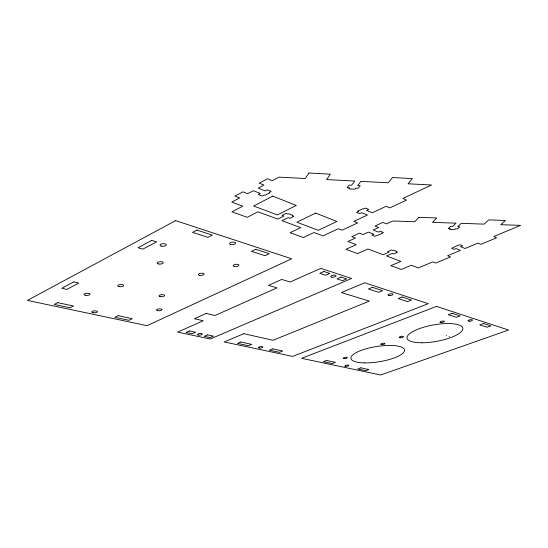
<?xml version="1.0" encoding="UTF-8"?>
<svg xmlns="http://www.w3.org/2000/svg" width="548" height="548" viewBox="0 0 548 548"><rect width="100%" height="100%" fill="white"/><g stroke="black" fill="none" stroke-linecap="round" stroke-linejoin="round"><path stroke-width="0.82" d="M446.202 335.657L446.593 335.766M449.024 336.534L449.408 336.65M308.88 173.01L305.291 178.497L278.98 177.141L272.267 180.689L267.547 178.744L259.238 183.169L263.972 185.08L258.224 188.122L265.246 190.916L267.287 189.848L271.137 191.382L269.095 192.444L269.863 192.752L264.999 195.287L264.232 194.985L262.218 196.033L258.355 194.526L260.375 193.465L253.34 190.704L247.682 193.697L242.922 191.855L234.914 196.116L239.695 197.924L231.804 202.096L242.785 206.164L231.934 211.816L247.216 217.309L258.005 211.802L277.74 219.104L283.933 216.022L282.151 215.35L286.056 213.405L287.837 214.083L288.618 213.693L292.858 215.309L292.077 215.7L293.838 216.371L289.94 218.289L288.186 217.625L282.001 220.686L300.667 227.598L290.07 232.708L303.434 237.51L313.963 232.516L323.019 235.873L338.274 228.721L342.062 230.187L357.632 222.926L353.878 221.406L367.427 215.056L361.769 212.686L359.755 213.638L356.57 212.309L358.591 211.35L357.954 211.083L362.824 208.767L363.461 209.041L365.502 208.076L368.667 209.432L366.633 210.391L372.27 212.788L386.176 206.267L389.854 207.898L406.534 200.123L402.896 198.438L431.55 185.005L408.034 183.792L412.459 178.6L392.505 177.525L388.231 182.772L360.892 181.361L357.707 185.553L360.248 185.676L358.276 188.259L355.741 188.135L354.96 189.163L348.877 188.868L349.651 187.841L347.103 187.717L349.028 185.121L351.59 185.245L354.734 181.046L326.594 179.593L330.362 174.168L308.88 173.01M418.843 217.33L414.74 221.741L392.861 220.988L386.491 223.892L382.922 222.399L375.017 226.029L378.6 227.495L373.133 229.989L378.463 232.133L380.401 231.256L383.326 232.441L381.387 233.318L381.97 233.551L374.839 236.27L371.893 235.106L373.818 234.236L368.475 232.112L363.084 234.571L359.467 233.153L351.816 236.661L355.453 238.051L347.898 241.497L356.289 244.641L345.904 249.326L357.645 253.594L367.955 249.018L383.155 254.71L389.053 252.142L387.683 251.614L391.395 249.998L392.772 250.525L393.512 250.203L396.786 251.464L396.046 251.785L397.396 252.313L393.697 253.916L392.334 253.395L386.45 255.95L400.917 261.375L390.82 265.67L401.246 269.465L411.267 265.253L418.343 267.904L432.831 261.882L435.783 263.04L450.525 256.93L447.606 255.738L460.402 250.415L456.018 248.552L454.114 249.347L451.655 248.306L457.662 245.36L460.073 244.764L462.526 245.826L460.608 246.627L464.971 248.511L478.068 243.065L480.918 244.34L496.584 237.853L493.775 236.531L520.6 225.372L500.769 224.694L505.448 220.488L488.686 219.878L484.11 224.125L461.176 223.337L457.69 226.721L459.82 226.79L457.662 228.879L455.539 228.817L454.682 229.646L449.572 229.489L450.422 228.653L448.285 228.585L450.415 226.482L452.559 226.55L456.018 223.159L432.495 222.351L436.729 217.981L418.843 217.33M175.613 220.632L27.4 300.407L147.042 325.67L291.68 258.772L175.613 220.632M73.809 281.891L61.808 288.282L66.746 289.413L78.741 283.069L73.809 281.891M151.707 240.414L137.973 247.73L142.87 249.141L156.591 241.887L151.707 240.414M57.711 302.64L54.286 304.421L70.096 307.784L73.514 306.037L57.711 302.64M196.876 230.091L192.533 232.359L208.007 237.339L212.329 235.133L196.876 230.091M272.753 196.129L253.628 206.014L277.356 214.912L296.297 205.431L272.753 196.129M315.641 213.076L296.879 222.235L318.326 230.283L336.897 221.474L315.641 213.076M118.224 315.655L114.827 317.299L128.896 320.292L132.294 318.683L118.224 315.655M255.738 249.278L251.477 251.333L265.061 255.711L269.301 253.703L255.738 249.278M206.219 313.429L194.471 318.724L203.24 320.738L177.655 332.129L210.226 339.007L351.583 278.459L320.82 268.356L290.214 281.987L281.713 279.439L268.499 285.385L277.048 287.851L214.96 315.511L206.219 313.429M189.45 330.971L186.087 332.458L192.211 333.759L195.561 332.287L189.45 330.971M323.937 271.513L319.799 273.336L325.615 275.212L329.738 273.404L323.937 271.513M207.562 334.869L204.219 336.314L210.103 337.568L213.439 336.136L207.562 334.869M341.096 277.103L336.999 278.877L342.569 280.672L346.651 278.918L341.096 277.103M243.812 333.691L224.187 341.959L292.611 356.406L428.283 303.674L364.694 282.768L341.431 292.57L369.338 301.119L273.068 340.281L243.812 333.691M240.839 342.027L237.537 343.397L248.402 345.713L251.696 344.363L240.839 342.027M372.435 287.323L368.414 288.995L378.613 292.276L382.607 290.639L372.435 287.323M272.623 348.864L269.363 350.172L279.466 352.323L282.713 351.035L272.623 348.864M402.143 297.002L398.197 298.585L407.609 301.612L411.527 300.064L402.143 297.002M436.544 306.387L301.585 358.303L380.627 374.99L508.523 330.04L436.544 306.387M326.574 360.468L323.389 361.659L332.259 363.55L335.424 362.372L326.574 360.468M452.059 313.278L448.264 314.703L456.422 317.333L460.197 315.929L452.059 313.278M360.844 367.838L357.721 368.968L365.852 370.695L368.955 369.578L360.844 367.838M483.452 323.512L479.76 324.848L487.179 327.238L490.844 325.923L483.452 323.512M343.911 358.591A2.103 0.603 -8.5 0 0 347.274 357.762A2.103 0.603 -8.5 0 0 344.48 357.481A2.103 0.603 -8.5 0 0 343.911 358.591M421.987 342.774A28.311 8.357 -10.1 0 0 462.82 328.286A28.311 8.357 -10.1 0 0 419.98 328.43A28.311 8.357 -10.1 0 0 421.987 342.774M364.386 362.886A27.16 7.734 -9 0 0 404.582 350.22A27.16 7.734 -9 0 0 364.228 349.364A27.16 7.734 -9 0 0 364.386 362.886M400.088 337.739A2.185 0.651 -9.5 0 0 403.513 336.76A2.185 0.651 -9.5 0 0 400.513 336.541A2.185 0.651 -9.5 0 0 400.088 337.739M381.518 344.617A2.158 0.637 -9.1 0 0 384.943 343.706A2.158 0.637 -9.1 0 0 382.045 343.445A2.158 0.637 -9.1 0 0 381.518 344.617M388.977 295.564A2.5 0.849 -9.5 0 0 392.957 294.434A2.5 0.849 -9.5 0 0 389.621 293.995A2.5 0.849 -9.5 0 0 388.977 295.564M199.369 275.329A2.898 1.096 -5 0 0 204.075 274.336A2.898 1.096 -5 0 0 200.267 273.39A2.898 1.096 -5 0 0 199.369 275.329M92.934 312.641A2.815 0.959 -3.1 0 0 97.434 311.791A2.815 0.959 -3.1 0 0 93.571 310.956A2.815 0.959 -3.1 0 0 92.934 312.641M230.55 244.477A3.062 1.247 -5.6 0 0 235.551 243.367A3.062 1.247 -5.6 0 0 231.564 242.271A3.062 1.247 -5.6 0 0 230.55 244.477M440.839 322.587A2.254 0.685 -10.3 0 0 444.353 321.518A2.254 0.685 -10.3 0 0 441.25 321.32A2.254 0.685 -10.3 0 0 440.839 322.587M469.252 321.21A2.233 0.671 -10.8 0 0 472.486 320.025A2.233 0.671 -10.8 0 0 469.129 320.046A2.233 0.671 -10.8 0 0 469.252 321.21M161.304 246.134A3.172 1.288 -3.7 0 0 166.311 244.956A3.172 1.288 -3.7 0 0 161.866 243.887A3.172 1.288 -3.7 0 0 161.304 246.134M345.576 366.352A2.041 0.569 -8.5 0 0 348.781 365.509A2.041 0.569 -8.5 0 0 345.952 365.31A2.041 0.569 -8.5 0 0 345.576 366.352M85.241 295.242A2.959 1.055 -2.6 0 0 89.954 294.345A2.959 1.055 -2.6 0 0 85.872 293.399A2.959 1.055 -2.6 0 0 85.241 295.242M259.464 348.035A2.288 0.699 -6.9 0 0 262.917 347.069A2.288 0.699 -6.9 0 0 259.56 346.809A2.288 0.699 -6.9 0 0 259.464 348.035M157.673 310.682A2.713 0.938 -4.4 0 0 161.941 309.723A2.713 0.938 -4.4 0 0 158.132 309.038A2.713 0.938 -4.4 0 0 157.673 310.682M158.235 263.91A3.048 1.185 -3.9 0 0 163.215 262.951A3.048 1.185 -3.9 0 0 159.235 261.828A3.048 1.185 -3.9 0 0 158.235 263.91M198.506 335.088A2.466 0.795 -5.6 0 0 202.37 334.17A2.466 0.795 -5.6 0 0 198.89 333.684A2.466 0.795 -5.6 0 0 198.506 335.088M331.848 277.165A2.692 0.986 -8.3 0 0 336.054 275.918A2.692 0.986 -8.3 0 0 332.287 275.391A2.692 0.986 -8.3 0 0 331.848 277.165M234.613 266.513A2.904 1.117 -5.8 0 0 238.949 265.164A2.904 1.117 -5.8 0 0 234.613 264.568A2.904 1.117 -5.8 0 0 234.613 266.513M159.968 296.578A2.808 1.007 -4.3 0 0 164.558 295.708A2.808 1.007 -4.3 0 0 160.9 294.803A2.808 1.007 -4.3 0 0 159.968 296.578M118.978 286.563A2.959 1.082 -3.2 0 0 123.649 285.577A2.959 1.082 -3.2 0 0 119.519 284.665A2.959 1.082 -3.2 0 0 118.978 286.563"/></g></svg>
